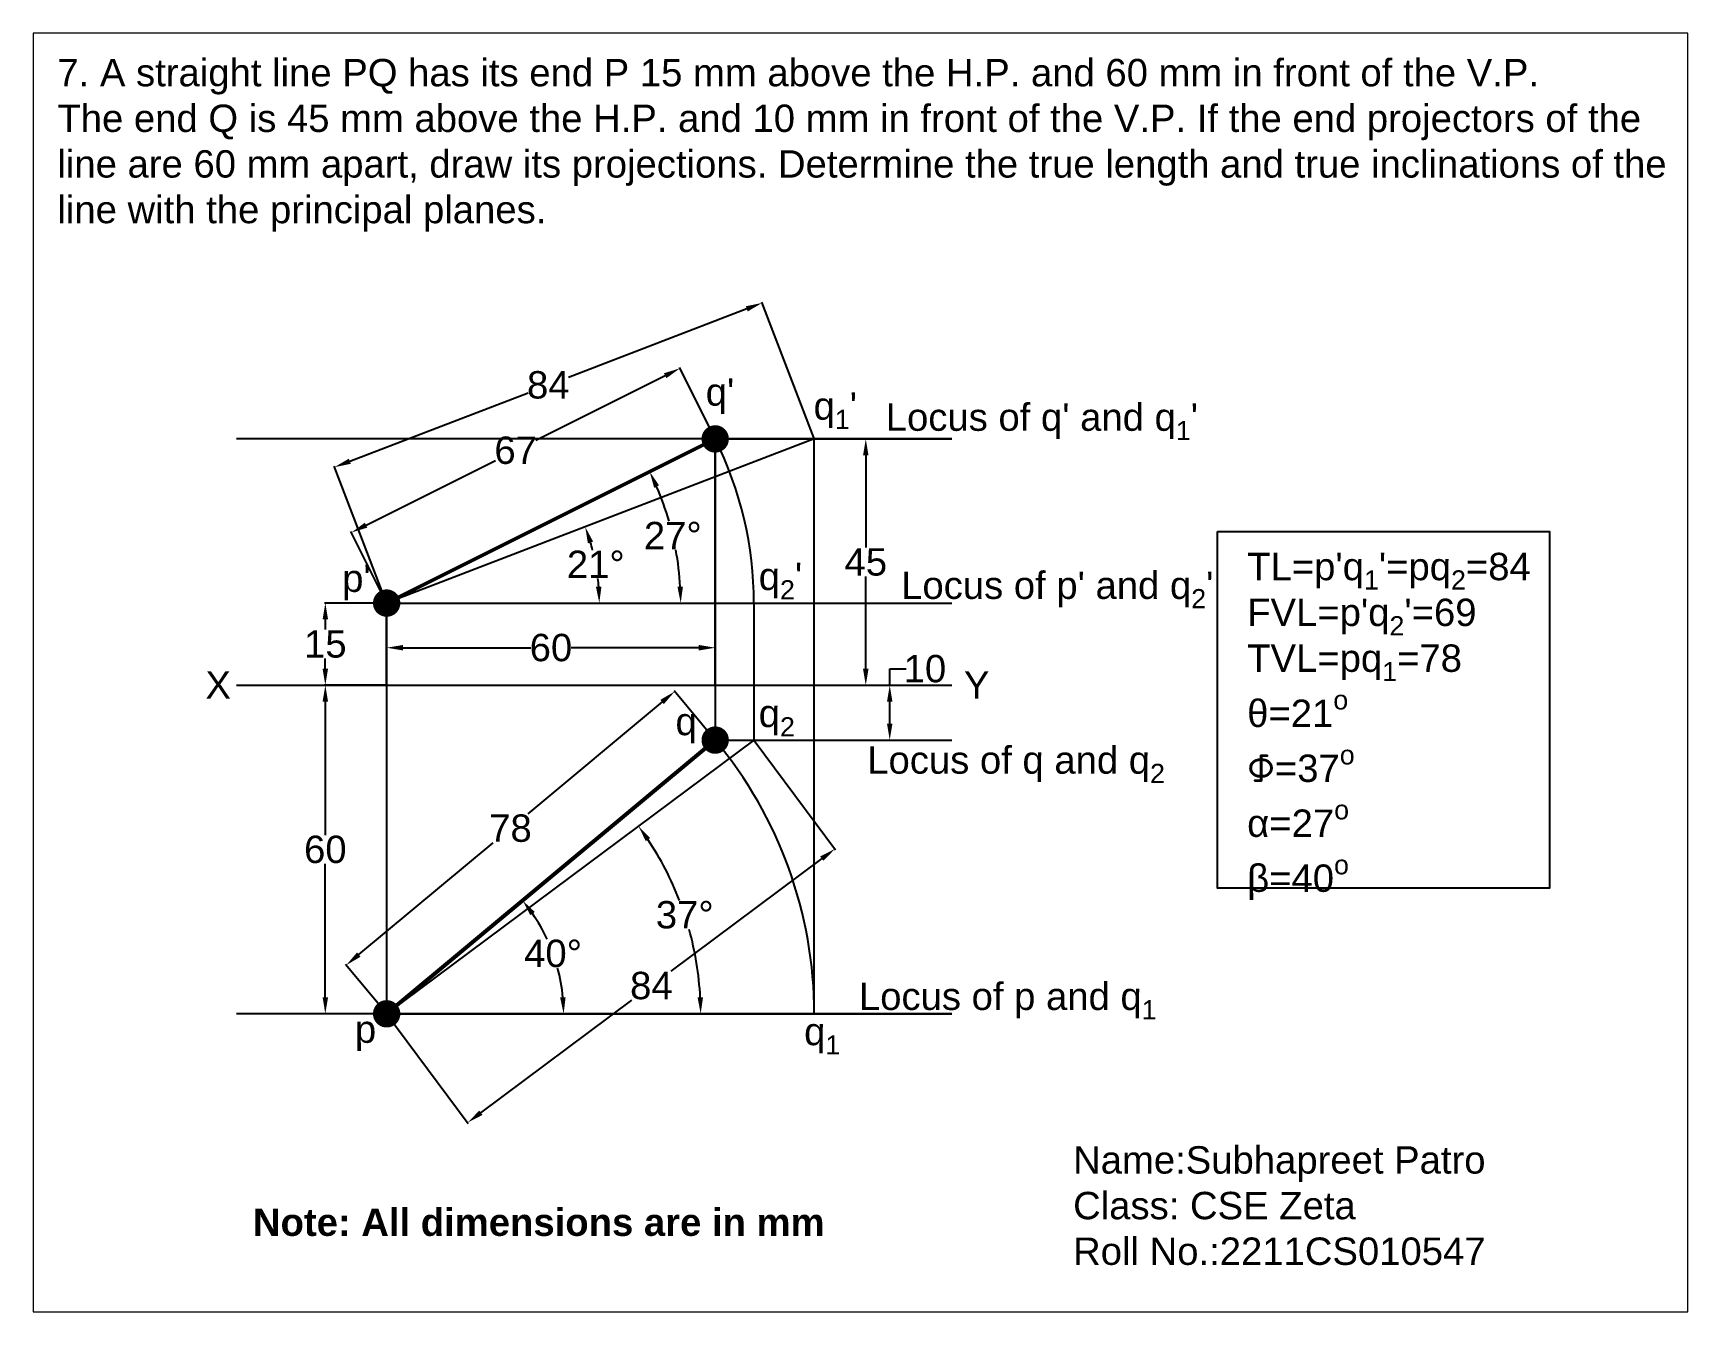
# Paper-space layout 'Layout7' of a CAD drawing. Header units: millimetres. Extents: x 1.1 to 9.9, y 0.85 to 7.65.
# The model-space entities are those that its viewports show. They can reach past a viewport. Long polylines and large blocks are cut down to what shows.
import ezdxf

# ---------------------------------------------------------------- set-up
doc = ezdxf.new("R2010")
doc.units = ezdxf.units.MM
doc.header["$MEASUREMENT"] = 0
doc.styles.get("Standard").update_dxf_attribs({"font": 'arial.ttf'})
doc.dimstyles.get("Standard").update_dxf_attribs({"dimtxt": 5, "dimasz": 3, "dimexe": 0.18, "dimexo": 0.0625, "dimgap": 0.09, "dimtad": 0, "dimtih": 1, "dimtoh": 1, "dimdec": 0, "dimzin": 0, "dimdsep": 46, "dimtxsty": 'Standard', "dimcen": 0.09, "dimadec": 0, "dimazin": 0, "dimtfac": 1, "dimtdec": 0, "dimtofl": 0, "dimtmove": 0, "dimatfit": 3, "dimfxl": 1, "dimtolj": 1, "dimtzin": 0, "dimarcsym": 0})

# ---------------------------------------------------------------- blocks, each defined once
blk = doc.blocks.new('*D52')
at = {"color": 0, "lineweight": -2, "transparency": 16777216}
for start, end in [(24.9677, 34.4746), (5.3201, 14.985)]:
    blk.add_arc((2687.51, 310.72), 32.32, start, end, dxfattribs=at)
at = {"color": 0, "transparency": 16777216}
for points in [[(2713.76, 328.72), (2714.55, 329.32), (2712.34, 331.41)], [(2720.19, 313.74), (2719.19, 313.7), (2719.83, 310.72)]]:
    blk.add_solid(points, dxfattribs=at)
at = {"layer": 'Defpoints', "color": 0, "transparency": 16777216}
for p in [(2747.51, 360.7), (2718.97, 318.14), (2660.06, 310.72), (2687.51, 310.72), (2790.73, 310.72)]:
    blk.add_point(p, dxfattribs=at)
at = {"color": 0, "transparency": 16777216, "insert": (2717.9, 321.72), "char_height": 5, "attachment_point": 5}
blk.add_mtext('\\A1;40°', dxfattribs=at)
blk = doc.blocks.new('*D53')
at = {"color": 0, "lineweight": -2, "transparency": 16777216}
for start, end in [(21.1534, 33.6948), (2.9973, 15.5837)]:
    blk.add_arc((2687.51, 310.72), 57.35, start, end, dxfattribs=at)
at = {"color": 0, "transparency": 16777216}
for points in [[(2734.82, 342.25), (2735.64, 342.83), (2733.5, 344.99)], [(2745.29, 313.74), (2744.29, 313.71), (2744.86, 310.72)]]:
    blk.add_solid(points, dxfattribs=at)
at = {"layer": 'Defpoints', "color": 0, "transparency": 16777216}
for p in [(2754.58, 360.7), (2743.56, 322.87), (2660.06, 310.72), (2687.51, 310.72), (2790.73, 310.72)]:
    blk.add_point(p, dxfattribs=at)
at = {"color": 0, "transparency": 16777216, "insert": (2741.95, 328.78), "char_height": 5, "attachment_point": 5}
blk.add_mtext('\\A1;37°', dxfattribs=at)
blk = doc.blocks.new('*D54')
at = {"color": 0, "lineweight": -2, "transparency": 16777216}
for p, q in [((2738.39, 427.25), (2714.76, 415.44)), ((2747.48, 415.76), (2740.99, 428.75)), ((2683.76, 399.95), (2707.39, 411.76)), ((2687.48, 385.78), (2680.99, 398.77))]:
    blk.add_line(p, q, dxfattribs=at)
at = {"color": 0, "transparency": 16777216}
for points in [[(2738.16, 427.7), (2738.61, 426.8), (2741.07, 428.59)], [(2683.53, 400.4), (2683.98, 399.5), (2681.07, 398.61)]]:
    blk.add_solid(points, dxfattribs=at)
at = {"layer": 'Defpoints', "color": 0, "transparency": 16777216}
for p in [(2741.07, 428.59), (2747.51, 415.7), (2687.51, 385.72)]:
    blk.add_point(p, dxfattribs=at)
at = {"color": 0, "transparency": 16777216, "insert": (2711.07, 413.6), "char_height": 5, "attachment_point": 5}
blk.add_mtext('\\A1;67', dxfattribs=at)
blk = doc.blocks.new('*D55')
at = {"color": 0, "lineweight": -2, "transparency": 16777216}
for p, q in [((2753.27, 439.45), (2720.69, 426.94)), ((2765.58, 415.76), (2756.01, 440.69)), ((2680.78, 411.62), (2713.36, 424.13)), ((2687.49, 385.78), (2677.92, 410.71))]:
    blk.add_line(p, q, dxfattribs=at)
at = {"color": 0, "transparency": 16777216}
for points in [[(2753.09, 439.92), (2753.45, 438.98), (2756.07, 440.53)], [(2680.6, 412.09), (2680.96, 411.15), (2677.98, 410.55)]]:
    blk.add_solid(points, dxfattribs=at)
at = {"layer": 'Defpoints', "color": 0, "transparency": 16777216}
for p in [(2756.07, 440.53), (2765.6, 415.7), (2687.51, 385.72)]:
    blk.add_point(p, dxfattribs=at)
at = {"color": 0, "transparency": 16777216, "insert": (2717.03, 425.54), "char_height": 5, "attachment_point": 5}
blk.add_mtext('\\A1;84', dxfattribs=at)
blk = doc.blocks.new('*D56')
at = {"color": 0, "lineweight": -2, "transparency": 16777216}
for p, q in [((2747.47, 360.75), (2740, 369.72)), ((2737.81, 367.66), (2713.29, 347.23)), ((2682.42, 321.52), (2706.94, 341.95)), ((2687.47, 310.77), (2680, 319.74))]:
    blk.add_line(p, q, dxfattribs=at)
at = {"color": 0, "transparency": 16777216}
for points in [[(2737.49, 368.05), (2738.13, 367.28), (2740.12, 369.58)], [(2682.1, 321.91), (2682.74, 321.14), (2680.12, 319.6)]]:
    blk.add_solid(points, dxfattribs=at)
at = {"layer": 'Defpoints', "color": 0, "transparency": 16777216}
for p in [(2740.12, 369.58), (2747.51, 360.7), (2687.51, 310.72)]:
    blk.add_point(p, dxfattribs=at)
at = {"color": 0, "transparency": 16777216, "insert": (2710.12, 344.59), "char_height": 5, "attachment_point": 5}
blk.add_mtext('\\A1;78', dxfattribs=at)
blk = doc.blocks.new('*D57')
at = {"color": 0, "lineweight": -2, "transparency": 16777216}
for p, q in [((2754.62, 360.65), (2769.5, 340.69)), ((2766.98, 339.05), (2739.4, 318.49)), ((2704.72, 292.65), (2732.3, 313.21)), ((2687.55, 310.67), (2702.42, 290.71))]:
    blk.add_line(p, q, dxfattribs=at)
at = {"color": 0, "transparency": 16777216}
for points in [[(2766.68, 339.45), (2767.28, 338.65), (2769.39, 340.84)], [(2704.42, 293.05), (2705.02, 292.25), (2702.31, 290.86)]]:
    blk.add_solid(points, dxfattribs=at)
at = {"layer": 'Defpoints', "color": 0, "transparency": 16777216}
for p in [(2754.58, 360.7), (2769.39, 340.84), (2687.51, 310.72)]:
    blk.add_point(p, dxfattribs=at)
at = {"color": 0, "transparency": 16777216, "insert": (2735.85, 315.85), "char_height": 5, "attachment_point": 5}
blk.add_mtext('\\A1;84', dxfattribs=at)
blk = doc.blocks.new('*D58')
at = {"color": 0, "lineweight": -2, "transparency": 16777216}
for p, q in [((2687.44, 370.72), (2676.13, 370.72)), ((2676.31, 367.72), (2676.31, 343.37)), ((2676.31, 313.72), (2676.31, 338.08)), ((2687.45, 310.72), (2676.13, 310.72))]:
    blk.add_line(p, q, dxfattribs=at)
at = {"color": 0, "transparency": 16777216}
for points in [[(2676.81, 367.72), (2675.81, 367.72), (2676.31, 370.72)], [(2676.81, 313.72), (2675.81, 313.72), (2676.31, 310.72)]]:
    blk.add_solid(points, dxfattribs=at)
at = {"layer": 'Defpoints', "color": 0, "transparency": 16777216}
for p in [(2676.31, 370.72), (2687.51, 370.72), (2687.51, 310.72)]:
    blk.add_point(p, dxfattribs=at)
at = {"color": 0, "transparency": 16777216, "insert": (2676.31, 340.72), "char_height": 5, "attachment_point": 5}
blk.add_mtext('\\A1;60', dxfattribs=at)
blk = doc.blocks.new('*D59')
at = {"color": 0, "lineweight": -2, "transparency": 16777216}
for p, q in [((2747.57, 415.7), (2775.19, 415.7)), ((2775.01, 412.7), (2775.01, 395.85)), ((2775.01, 373.72), (2775.01, 390.58)), ((2747.57, 370.72), (2775.19, 370.72))]:
    blk.add_line(p, q, dxfattribs=at)
at = {"color": 0, "transparency": 16777216}
for points in [[(2774.51, 412.7), (2775.51, 412.7), (2775.01, 415.7)], [(2774.51, 373.72), (2775.51, 373.72), (2775.01, 370.72)]]:
    blk.add_solid(points, dxfattribs=at)
at = {"layer": 'Defpoints', "color": 0, "transparency": 16777216}
for p in [(2747.51, 415.7), (2775.01, 415.7), (2747.51, 370.72)]:
    blk.add_point(p, dxfattribs=at)
at = {"color": 0, "transparency": 16777216, "insert": (2775.01, 393.21), "char_height": 5, "attachment_point": 5}
blk.add_mtext('\\A1;45', dxfattribs=at)
blk = doc.blocks.new('*D109')
at = {"color": 0, "lineweight": -2, "transparency": 16777216}
for start, end in [(14.4309, 16.5761), (4.4269, 6.6215)]:
    blk.add_arc((2687.51, 385.72), 38.84, start, end, dxfattribs=at)
at = {"color": 0, "transparency": 16777216}
for points in [[(2724.26, 396.64), (2725.21, 396.96), (2723.77, 399.64)], [(2726.73, 388.74), (2725.73, 388.7), (2726.35, 385.72)]]:
    blk.add_solid(points, dxfattribs=at)
at = {"layer": 'Defpoints', "color": 0, "transparency": 16777216}
for p in [(2765.6, 415.7), (2726.06, 390.46), (2687.51, 385.72), (2687.51, 385.72), (2790.73, 385.72)]:
    blk.add_point(p, dxfattribs=at)
at = {"color": 0, "transparency": 16777216, "insert": (2725.7, 392.8), "char_height": 5, "attachment_point": 5}
blk.add_mtext('\\A1;21°', dxfattribs=at)
blk = doc.blocks.new('*D110')
at = {"color": 0, "lineweight": -2, "transparency": 16777216}
for start, end in [(16.1441, 23.3487), (3.2016, 10.4398)]:
    blk.add_arc((2687.51, 385.72), 53.7, start, end, dxfattribs=at)
at = {"color": 0, "transparency": 16777216}
for points in [[(2736.36, 406.79), (2737.26, 407.22), (2735.54, 409.72)], [(2741.62, 388.74), (2740.62, 388.71), (2741.21, 385.72)]]:
    blk.add_solid(points, dxfattribs=at)
at = {"layer": 'Defpoints', "color": 0, "transparency": 16777216}
for p in [(2747.51, 415.7), (2740.57, 393.99), (2687.51, 385.72), (2687.51, 385.72), (2790.73, 385.72)]:
    blk.add_point(p, dxfattribs=at)
at = {"color": 0, "transparency": 16777216, "insert": (2739.77, 398.05), "char_height": 5, "attachment_point": 5}
blk.add_mtext('\\A1;27°', dxfattribs=at)
blk = doc.blocks.new('*D121')
at = {"color": 0, "lineweight": -2, "transparency": 16777216}
for p, q in [((2687.45, 385.72), (2676.13, 385.73)), ((2676.31, 382.73), (2676.31, 380.87)), ((2676.31, 373.73), (2676.31, 375.58)), ((2687.44, 370.72), (2676.13, 370.73))]:
    blk.add_line(p, q, dxfattribs=at)
at = {"color": 0, "transparency": 16777216}
for points in [[(2675.81, 382.73), (2676.81, 382.73), (2676.31, 385.73)], [(2675.81, 373.73), (2676.81, 373.73), (2676.31, 370.73)]]:
    blk.add_solid(points, dxfattribs=at)
at = {"layer": 'Defpoints', "color": 0, "transparency": 16777216}
for p in [(2687.51, 385.72), (2676.31, 370.73), (2687.51, 370.72)]:
    blk.add_point(p, dxfattribs=at)
at = {"color": 0, "transparency": 16777216, "insert": (2676.31, 378.23), "char_height": 5, "attachment_point": 5}
blk.add_mtext('\\A1;15', dxfattribs=at)
blk = doc.blocks.new('*D123')
at = {"color": 0, "lineweight": -2, "transparency": 16777216}
for p, q in [((2779.38, 370.72), (2779.38, 373.72)), ((2779.38, 373.72), (2782.38, 373.72)), ((2769.18, 370.72), (2779.56, 370.72)), ((2779.38, 363.7), (2779.38, 367.72)), ((2769.18, 360.7), (2779.56, 360.7))]:
    blk.add_line(p, q, dxfattribs=at)
at = {"color": 0, "transparency": 16777216}
for points in [[(2778.88, 367.72), (2779.88, 367.72), (2779.38, 370.72)], [(2778.88, 363.7), (2779.88, 363.7), (2779.38, 360.7)]]:
    blk.add_solid(points, dxfattribs=at)
at = {"layer": 'Defpoints', "color": 0, "transparency": 16777216}
for p in [(2769.12, 370.72), (2779.38, 370.72), (2769.12, 360.7)]:
    blk.add_point(p, dxfattribs=at)
at = {"color": 0, "transparency": 16777216, "insert": (2785.81, 373.72), "char_height": 5, "attachment_point": 5}
blk.add_mtext('\\A1;10', dxfattribs=at)
blk = doc.blocks.new('*D124')
at = {"color": 0, "lineweight": -2, "transparency": 16777216}
for p, q in [((2687.51, 370.79), (2687.51, 377.75)), ((2690.51, 377.57), (2713.83, 377.57)), ((2744.51, 377.57), (2721.19, 377.57)), ((2747.51, 370.79), (2747.51, 377.75))]:
    blk.add_line(p, q, dxfattribs=at)
at = {"color": 0, "transparency": 16777216}
for points in [[(2690.51, 378.07), (2690.51, 377.07), (2687.51, 377.57)], [(2744.51, 378.07), (2744.51, 377.07), (2747.51, 377.57)]]:
    blk.add_solid(points, dxfattribs=at)
at = {"layer": 'Defpoints', "color": 0, "transparency": 16777216}
for p in [(2747.51, 377.57), (2687.51, 370.72), (2747.51, 370.72)]:
    blk.add_point(p, dxfattribs=at)
at = {"color": 0, "transparency": 16777216, "insert": (2717.51, 377.57), "char_height": 5, "attachment_point": 5}
blk.add_mtext('\\A1;60', dxfattribs=at)

msp = doc.modelspace()

# ---------------------------------------------------------------- linework, layer by layer
for p, q in [((2790.73, 415.7), (2660.06, 415.7)), ((2765.6, 415.7), (2687.51, 385.72)), ((2747.51, 370.7), (2747.51, 415.7)), ((2747.51, 415.7), (2747.51, 360.7)), ((2747.51, 415.7), (2790.73, 415.7)), ((2765.6, 310.72), (2765.6, 415.7)), ((2687.51, 370.72), (2687.51, 385.72)), ((2687.51, 385.72), (2687.51, 310.72)), ((2687.51, 385.72), (2790.73, 385.72)), ((2754.58, 385.72), (2754.58, 360.7)), ((2660.06, 370.72), (2790.73, 370.72)), ((2687.51, 370.72), (2747.51, 370.7)), ((2754.58, 360.7), (2687.51, 310.72)), ((2747.51, 360.7), (2790.73, 360.7)), ((2790.73, 310.72), (2660.06, 310.72)), ((2687.51, 310.72), (2790.73, 310.72))]:
    msp.add_line(p, q)
at = {"lineweight": 53}
for p, q in [((2687.51, 385.72), (2747.51, 415.7)), ((2747.51, 360.7), (2687.51, 310.72))]:
    msp.add_line(p, q, dxfattribs=at)
at = {"const_width": 2.5}
for points in [[(2746.26, 415.7, 1), (2748.76, 415.7, 1)], [(2686.26, 385.72, 1), (2688.76, 385.72, 1)], [(2746.26, 360.7, 1), (2748.76, 360.7, 1)], [(2686.26, 310.72, 1), (2688.76, 310.72, 1)]]:
    msp.add_lwpolyline(points, format="xyb", close=True, dxfattribs=at)
msp.add_lwpolyline([(2839.24, 398.8), (2899.89, 398.8), (2899.89, 333.68), (2839.24, 333.68)], close=True)
for centre, radius, start, end in [((2687.51, 385.72), 67.07, 0, 26.5503), ((2687.51, 310.72), 78.09, 50.1869, 50.2053), ((2687.51, 310.72), 78.09, 0, 39.7947)]:
    msp.add_arc(centre, radius, start, end)

# ---------------------------------------------------------------- texts
at = {"char_height": 5, "attachment_point": 1}
for s, width, heights, insert in [('7. A straight line PQ has its end P 15 mm above the H.P. and 60 mm in front of the V.P. \\PThe end Q is 45 mm above the H.P. and 10 mm in front of the V.P. If the end projectors of the line are 60 mm apart, draw its projections. Determine the true length and true inclinations of the line with the principal planes.', 298.2546, [0], (2627.38, 485.09)), ("q'", 10.8893, [6.39], (2745.78, 426.78)), ("\\A1;q{\\H0.7x;\\S^ 1;}'", 13.105, [0], (2765.48, 424.22)), ("\\A1;Locus of q' and q{\\H0.7x;\\S^ 1;}'", 55.5631, [0], (2778.66, 422.18)), ("\\A1;q{\\H0.7x;\\S^ 2;}'", 13.105, [0], (2755.46, 393.1)), ("\\A1;TL=p'q{\\H0.7x;\\S^ 1;}'=pq{\\H0.7x;\\S^ 2;}=84\\PFVL=p'q{\\H0.7x;\\S^ 2;}'=69\\PTVL=pq{\\H0.7x;\\S^ 1;}=78\\Pθ=21{\\H0.7x;\\So^ ;}\\P{\\fISOCPEUR|b0|i0|c0|p34;Φ\\f@Arial Unicode MS|b0|i0|c0|p34;=37\\H0.7x;\\So^ ;\\H1.42857x;\\Pα=27\\H0.7x;\\So^ ;\\H1.42857x;\\Pβ=40\\H0.7x;\\So^ ;}", 82.8315, [0], (2844.66, 394.9)), ("p'", 10.8893, [0], (2679.39, 392.76)), ("\\A1;Locus of p' and q{\\H0.7x;\\S^ 2;}'", 56.5323, [0], (2781.47, 391.48)), ('X', 12.5232, [0], (2654.41, 373.27)), ('Y', 12.5232, [0], (2792.93, 373.27)), ('\\A1;q{\\H0.7x;\\S^ 2;}', 13.105, [0], (2755.46, 368.08)), ('q', 10.8893, [6.39], (2740.26, 366.6)), ('\\A1;Locus of q and q{\\H0.7x;\\S^ 2;}', 55.5501, [0], (2775.28, 359.57)), ('\\A1;Locus of p and q{\\H0.7x;\\S^ 1;}', 72.4924, [0], (2773.76, 316.42)), ('p', 10.8893, [0], (2681.71, 310.42)), ('\\A1;q{\\H0.7x;\\S^ 1;}', 13.105, [0], (2763.75, 309.99)), ('Name:Subhapreet Patro\\PClass: CSE Zeta\\PRoll No.:2211CS010547', 93.4346, [0], (2812.87, 286.54)), ('{\\fArial|b1|i0|c0|p34;Note: All dimensions are in mm}', 119.6567, [0], (2663.09, 275.16))]:
    msp.add_mtext_dynamic_manual_height_columns(s, width=width, gutter_width=25, heights=heights, dxfattribs=dict(at, insert=insert))

# ---------------------------------------------------------------- dimensions: what is measured, and where the dimension line sits
for p1, p2, distance, picture, middle in [((2687.51, 385.72), (2765.6, 415.7), 26.59, '*D55', (2717.03, 425.54)), ((2687.51, 385.72), (2747.51, 415.7), 14.41, '*D54', (2711.07, 413.6)), ((2747.51, 370.72), (2747.51, 415.7), -27.5, '*D59', (2775.01, 393.21)), ((2687.51, 385.72), (2687.51, 370.72), -11.2, '*D121', (2676.31, 378.23)), ((2687.51, 370.72), (2747.51, 370.72), 6.84, '*D124', (2717.51, 377.57)), ((2769.12, 360.7), (2769.12, 370.72), -10.26, '*D123', (2785.81, 373.72)), ((2687.51, 310.72), (2687.51, 370.72), 11.2, '*D58', (2676.31, 340.72)), ((2687.51, 310.72), (2747.51, 360.7), 11.55, '*D56', (2710.12, 344.59)), ((2687.51, 310.72), (2754.58, 360.7), -24.77, '*D57', (2735.85, 315.85))]:
    dim = msp.add_aligned_dim(p1=p1, p2=p2, distance=distance, dimstyle='Standard')
    dim.commit()
    dim.dimension.update_dxf_attribs({"geometry": picture, "text_midpoint": middle})
for base, line1, line2, picture, middle in [((2726.06, 390.46), ((2687.51, 385.72), (2790.73, 385.72)), ((2765.6, 415.7), (2687.51, 385.72)), '*D109', (2725.7, 392.8)), ((2740.57, 393.99), ((2687.51, 385.72), (2790.73, 385.72)), ((2687.51, 385.72), (2747.51, 415.7)), '*D110', (2739.77, 398.05)), ((2718.97, 318.14), ((2790.73, 310.72), (2660.06, 310.72)), ((2747.51, 360.7), (2687.51, 310.72)), '*D52', (2717.9, 321.72)), ((2743.56, 322.87), ((2790.73, 310.72), (2660.06, 310.72)), ((2754.58, 360.7), (2687.51, 310.72)), '*D53', (2741.95, 328.78))]:
    dim = msp.add_angular_dim_2l(base=base, line1=line1, line2=line2, dimstyle='Standard')
    dim.commit()
    dim.dimension.update_dxf_attribs({"geometry": picture, "text_midpoint": middle})

psp = doc.layouts.new('Layout7')

# ---------------------------------------------------------------- viewports
at = {"layer": '0'}
psp.add_viewport(center=(5.5, 4.25), size=(8.8, 6.8), view_center_point=(2774.0445, 373.0458), view_height=233.522499, dxfattribs=at)

doc.saveas('drawing.dxf')
